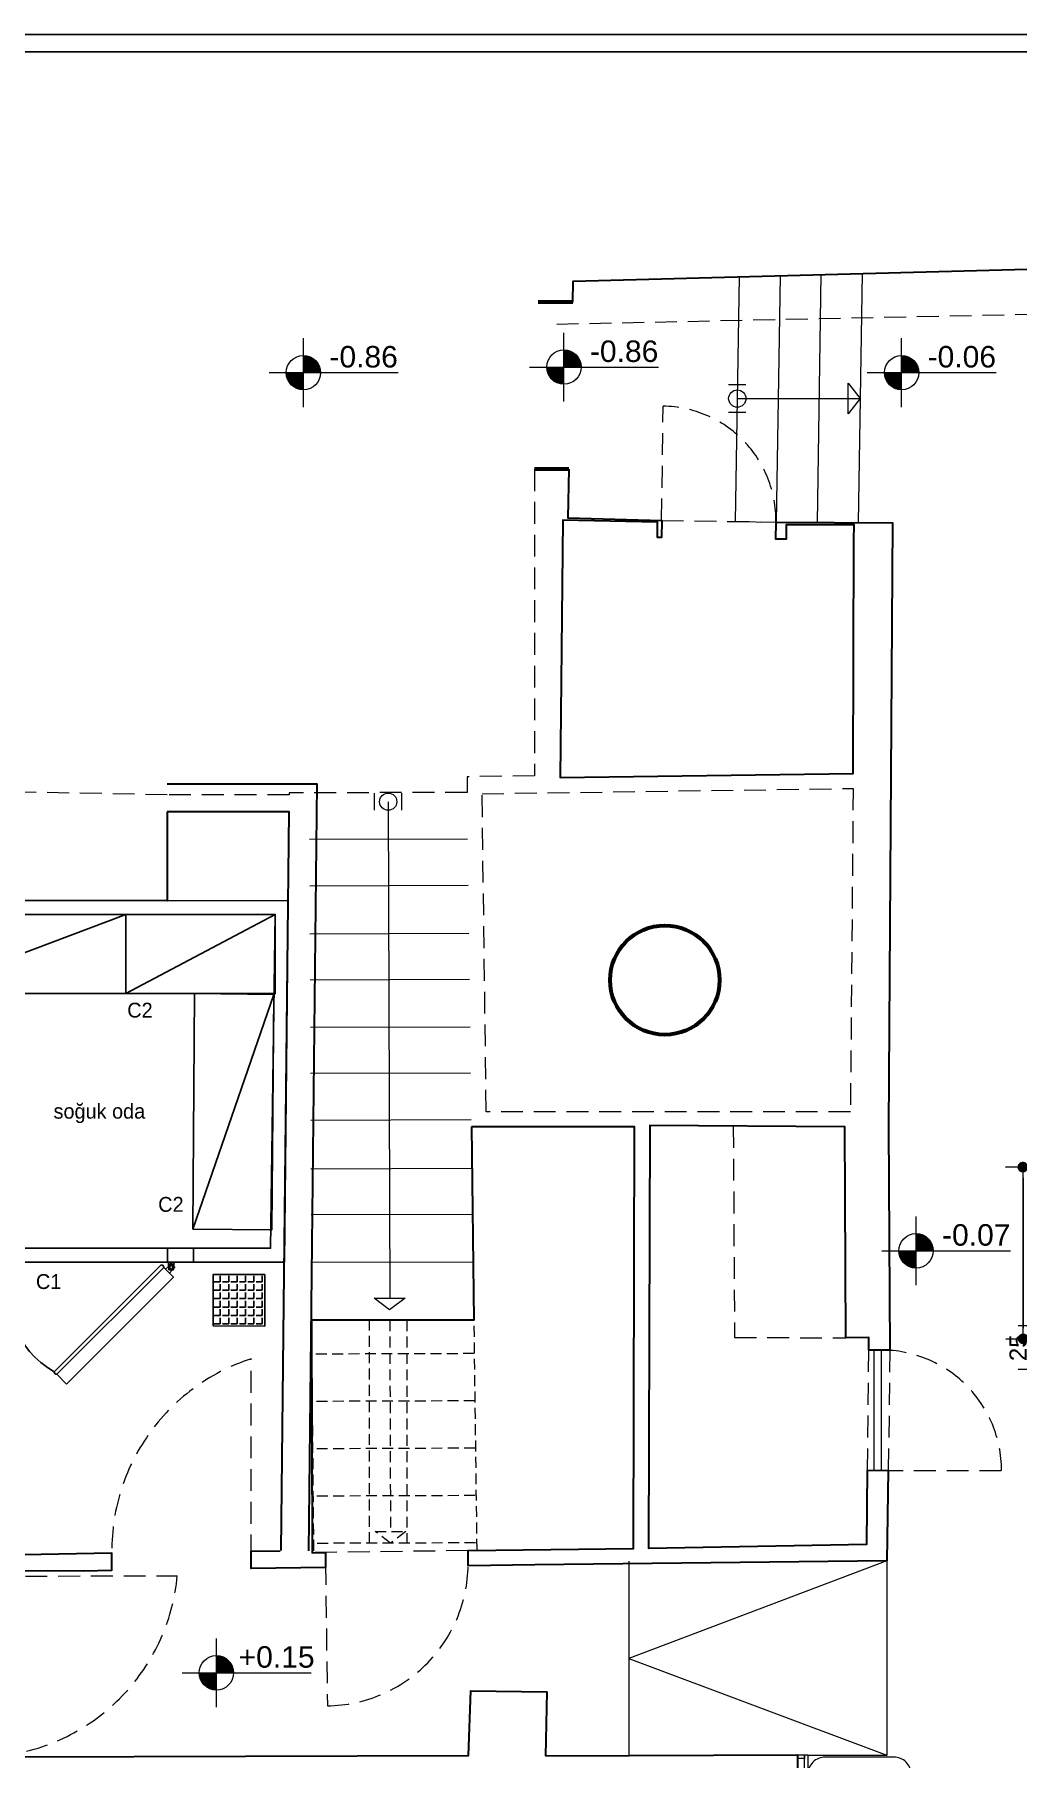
# Model space of a CAD drawing. Header units: centimetres. Extents: x 5488 to 20269, y -31398 to -19684.
# Drawn here: x 6551 to 7123, y -22928 to -21925 of the extents above; entities that cross this region are included whole.
import ezdxf
from ezdxf.enums import TextEntityAlignment as Align

# ---------------------------------------------------------------- set-up
doc = ezdxf.new("R2010")
doc.units = ezdxf.units.CM
doc.header["$PDMODE"] = 1
doc.linetypes.add('( Hidden )', pattern=[0.375, 0.25, -0.125])
doc.linetypes.add('HIDDEN', pattern=[9.525, 6.35, -3.175])
for name, color, linetype in [('001 Duvar', 7, 'Continuous'), ('S2000-003 Kapı', 3, 'Continuous'), ('S2000-034 Soğuk Oda', 1, 'Continuous')]:
    doc.layers.add(name, color=color, linetype=linetype)
doc.layers.add('CRC_KONTROL', color=10, linetype='Continuous', lineweight=60, plot=False)
for name, color, linetype, lineweight in [('CRC_plan_kot', 4, 'Continuous', 20), ('CRC_plan_kot_isim', 3, 'Continuous', 20), ('xxx_Auto_DIMENSION_INTERIOR', 33, 'Continuous', 0), ('xxx_Auto_Duvar_Duvar Gorunus 02', 251, 'Continuous', 9), ('xxx_Auto_Duvar_Duvar Plan Kesit', 7, 'Continuous', 30), ('xxx_Auto_Kaplama_Ahşap', 34, 'Continuous', 0), ('xxx_Auto_Kaplama_Doğal Taş', 43, 'Continuous', 13), ('xxx_Auto_Merdiven_Merdiven', 163, 'Continuous', 15), ('xxx_Auto_Tasiyici_Betonarme', 1, 'Continuous', 30), ('xxx_Auto_Tefris_Silik', 252, 'Continuous', 13), ('xxx_Auto_Tefris_Tefris', 32, 'Continuous', 15), ('xxx_Auto_Yardimci_Yazi', 7, 'Continuous', 9)]:
    doc.layers.add(name, color=color, linetype=linetype, lineweight=lineweight)
doc.styles.add('a_Arial-50', font='arial.ttf', dxfattribs={"height": 0.125})
doc.styles.add('AUTOBAN', font='')
doc.styles.add('TAKSİM', font='GOTHIC.TTF', dxfattribs={"height": 20})
doc.styles.get('AUTOBAN').set_extended_font_data('Helvetica Normal Tr')
doc.dimstyles.new('AUTO_DIM_1-50', dxfattribs={"dimtxt": 10, "dimasz": 6.25, "dimexe": 10, "dimexo": 10, "dimgap": 5, "dimtad": 1, "dimdec": 0, "dimzin": 0, "dimdsep": 46, "dimtxsty": 'AUTOBAN', "dimblk": 'DOT', "dimcen": 5, "dimclrd": 256, "dimclre": 256, "dimclrt": 256, "dimadec": 0, "dimazin": 0, "dimtfac": 1, "dimtdec": 0, "dimtix": 1, "dimtofl": 0, "dimtmove": 1, "dimatfit": 3, "dimfxl": 15, "dimfxlon": 1, "dimtolj": 1, "dimtzin": 0, "dimlwd": -1, "dimlwe": -1, "dimarcsym": 0})

# ---------------------------------------------------------------- blocks, each defined once
blk = doc.blocks.new('level_50')
for points in [[(10, 0, 0.414214), (0, 10), (0, 0)], [(0, 0), (-10, 0, 0.414214), (0, -10)]]:
    blk.add_hatch(color=256).paths.add_polyline_path(points)
for p, q in [((0, 0), (0, 20)), ((-20, 0), (0, 0)), ((0, -20), (0, 0)), ((0, 0), (55, 0))]:
    blk.add_line(p, q)
blk.add_circle((0, 0), 10)
blk = doc.blocks.new('level')
blk.add_blockref('level_50', (0, 0))
at = {"layer": 'xxx_Auto_Yardimci_Yazi', "style": 'a_Arial-50'}
blk.add_attdef('LEVEL', text='', height=12.5, dxfattribs=at).set_placement((35, 3), align=Align.CENTER)
blk = doc.blocks.new('PLAN KOT')
at = {"layer": 'CRC_plan_kot'}
ref = blk.add_blockref('level', (-2016.4, 2543.7), dxfattribs=at)
ref.add_attrib('LEVEL', '-0.86', dxfattribs={"layer": 'CRC_plan_kot_isim', "height": 12.5, "style": 'a_Arial-50'}).set_placement((-1981.4, 2546.7), align=Align.CENTER)
ref = blk.add_blockref('level', (-1864.9, 2546.9), dxfattribs=at)
ref.add_attrib('LEVEL', '-0.86', dxfattribs={"layer": 'CRC_plan_kot_isim', "height": 12.5, "style": 'a_Arial-50'}).set_placement((-1829.9, 2549.9), align=Align.CENTER)
ref = blk.add_blockref('level', (-1668.5, 2543.7), dxfattribs=at)
ref.add_attrib('LEVEL', '-0.06', dxfattribs={"layer": 'CRC_plan_kot_isim', "height": 12.5, "style": 'a_Arial-50'}).set_placement((-1633.5, 2546.7), align=Align.CENTER)
ref = blk.add_blockref('level', (-1660.1, 2032.8), dxfattribs=at)
ref.add_attrib('LEVEL', '-0.07', dxfattribs={"layer": 'CRC_plan_kot_isim', "height": 12.5, "style": 'a_Arial-50'}).set_placement((-1625.1, 2035.8), align=Align.CENTER)
ref = blk.add_blockref('level', (-2067, 1787.3), dxfattribs=at)
ref.add_attrib('LEVEL', '+0.15', dxfattribs={"layer": 'CRC_plan_kot_isim', "height": 12.5, "style": 'a_Arial-50'}).set_placement((-2032, 1790.3), align=Align.CENTER)
blk = doc.blocks.new('_DOT')
at = {"color": 0, "linetype": 'ByBlock', "lineweight": 0}
blk.add_line((-0.5, 0), (-1, 0), dxfattribs=at)
at = {"linetype": 'ByBlock', "lineweight": 0, "const_width": 0.5}
blk.add_lwpolyline([(-0.25, 0, 1), (0.25, 0, 1)], format="xyb", close=True, dxfattribs=at)
blk = doc.blocks.new('*D49')
at = {"layer": 'Defpoints', "color": 0, "linetype": '( Hidden )', "ltscale": 30, "transparency": 16777216}
for p in [(7133.6, -22676.8), (7141.4, -22676.8), (7141.4, -22702.2)]:
    blk.add_point(p, dxfattribs=at)
at = {"layer": 'xxx_Auto_Duvar_Duvar Gorunus 02', "ltscale": 30, "transparency": 16777216}
for p, q in [((7133.6, -22670.6), (7133.6, -22664.3)), ((7133.6, -22676.8), (7123.6, -22676.8)), ((7133.6, -22702.2), (7123.6, -22702.2)), ((7133.6, -22708.4), (7133.6, -22714.7))]:
    blk.add_line(p, q, dxfattribs=at)
at = {"layer": 'xxx_Auto_Duvar_Duvar Gorunus 02', "linetype": '( Hidden )', "ltscale": 30, "transparency": 16777216, "xscale": 6.25, "yscale": 6.25, "zscale": 6.25}
for p, rotation in [((7133.6, -22676.8), 270), ((7133.6, -22702.2), 90)]:
    blk.add_blockref('_DOT', p, dxfattribs=dict(at, rotation=rotation))
at = {"layer": 'xxx_Auto_Duvar_Duvar Gorunus 02', "linetype": '( Hidden )', "ltscale": 30, "transparency": 16777216, "insert": (7123.6, -22689.5), "char_height": 10, "attachment_point": 5, "rotation": 90, "style": 'AUTOBAN'}
blk.add_mtext('\\A1;25', dxfattribs=at)
blk = doc.blocks.new('k5')
at = {"layer": 'xxx_Auto_Tasiyici_Betonarme'}
blk.add_lwpolyline([(0, 0.516), (0, 0), (-1.151, 0.001), (-1.154, 0.537)], dxfattribs=at)
blk = doc.blocks.new('*D181')
at = {"transparency": 16777216}
for p, q in [((7133.5, -22584.3), (7116.3, -22584.4)), ((7126.5, -22678.1), (7126.4, -22590.6)), ((7133.6, -22684.3), (7116.5, -22684.4))]:
    blk.add_line(p, q, dxfattribs=at)
at = {"layer": 'Defpoints', "color": 0, "transparency": 16777216}
for p in [(7126.3, -22584.4), (7143.5, -22584.3), (7143.6, -22684.3)]:
    blk.add_point(p, dxfattribs=at)
at = {"transparency": 16777216, "xscale": 6.25, "yscale": 6.25, "zscale": 6.25}
for p, rotation in [((7126.3, -22584.4), 90.08361302308158), ((7126.5, -22684.3), 270.0836130230816)]:
    blk.add_blockref('_DOT', p, dxfattribs=dict(at, rotation=rotation))
at = {"transparency": 16777216, "insert": (7136.4, -22634.3), "char_height": 10, "attachment_point": 5, "rotation": 270.0836, "style": 'AUTOBAN'}
blk.add_mtext('\\A1;100', dxfattribs=at)
blk = doc.blocks.new('A$C022B2E79')
at = {"layer": 'S2000-003 Kapı', "linetype": 'ByBlock'}
for points in [[(2.9, 69.6, 0.617768), (3.4, 69.9), (3.5, 71), (0.3, 71), (0.4, 69.9, 0.617768), (0.9, 69.6, -0.364026)], [(1.8, 69.8, -0.39805), (1.9, 69.8), (5.2, 66.8), (3, 64.6), (0, 67.8, -0.39805), (0, 68)], [(0.6, 66.6), (0.4, 69.9, 0.617768), (0.9, 69.6, -0.364026), (2.9, 69.6, 0.617768), (3.4, 69.9), (3.3, 66.6, -0.39805), (3.2, 66.5), (0.7, 66.5, -0.39805)], [(68.5, 5.7, 0.491935), (69.9, 7.1), (7.7, 69.3, 0.499706), (6.3, 67.9)]]:
    blk.add_lwpolyline(points, format="xyb", close=True, dxfattribs=at)
blk.add_lwpolyline([(62.9, 0), (68.5, 5.7), (6.3, 67.9), (0.6, 62.2), (62.9, 0)], dxfattribs=at)
blk.add_circle((1.9, 67.9), 1, dxfattribs=at)
blk.add_circle((1.9, 67.9), 1, dxfattribs=at)
blk.add_arc((43.5, 53.5), 53.4, 299.6259, 19.0898, dxfattribs=at)

msp = doc.modelspace()

# ---------------------------------------------------------------- hatches: boundary and pattern name
h = msp.add_hatch()
h.set_pattern_fill('ANGLE', color=256, scale=0.7, angle=90)
h.set_pattern_definition([(90, (-11817.897, -7.8403), (-4.8895, -3e-13), [3.556, -1.3335]), (180, (-11817.897, -7.8403), (3e-13, -4.8895), [3.556, -1.3335])])
h.paths.add_polyline_path([(6655.4, -22676.8), (6685.4, -22676.9), (6685.4, -22646.9), (6655.4, -22646.8)])

# ---------------------------------------------------------------- linework, layer by layer
for p, q in [((6482.5, -22483.4), (6604.5, -22437.4)), ((6604.5, -22483.4), (6691.5, -22437.4)), ((6643.5, -22620.4), (6690.6, -22483.9))]:
    msp.add_line(p, q)
for points in [[(5795.9, -24865.5), (9910.9, -24865.5), (9910.9, -21925.5), (5795.9, -21925.5)], [(5805.9, -24855.5), (9900.9, -24855.5), (9900.9, -21935.5), (5805.9, -21935.5)], [(6482.5, -22483.4), (6604.5, -22483.4), (6604.5, -22437.4), (6482.5, -22437.4)], [(6604.5, -22483.4), (6691.5, -22483.4), (6691.5, -22437.4), (6604.5, -22437.4)], [(6643.5, -22620.4), (6689.5, -22620.9), (6690.6, -22483.9), (6644.6, -22483.4)], [(6685.4, -22646.9), (6655.4, -22646.8), (6655.4, -22676.8), (6685.4, -22676.9)]]:
    msp.add_lwpolyline(points, close=True)
at = {"layer": 'CRC_KONTROL'}
for points in [[(6864.5, -22081.2), (6844.5, -22081.2)], [(6862.3, -22178.4), (6842.3, -22178.4)]]:
    msp.add_lwpolyline(points, dxfattribs=at)
msp.add_circle((6918.1, -22475.6), 31.8, dxfattribs=at)
msp.add_circle((6918.1, -22475.6), 31.8, dxfattribs=at)
at = {"layer": 'S2000-034 Soğuk Oda'}
for points in [[(6288.3, -22430.4), (6375.4, -22430.4), (6375.8, -22374.2), (6478.3, -22375.7), (6478.6, -22429.2), (6699, -22429.4), (6696.8, -22639.6), (6470.3, -22639.6), (6470.3, -22639.6), (6286.2, -22639.6)], [(6478.3, -22631.6), (6478.3, -22437.2), (6691.5, -22437.4), (6691.5, -22437.4), (6691.5, -22437.4), (6688.8, -22631.6)], [(6628.9, -22631.6), (6643.9, -22631.6), (6643.9, -22639.6), (6628.9, -22639.6)]]:
    msp.add_lwpolyline(points, close=True, dxfattribs=at)
at = {"layer": 'xxx_Auto_Duvar_Duvar Plan Kesit'}
for points in [[(6864.5, -22081.2), (6864.7, -22068.9), (7150.7, -22061.5), (7150.3, -22091.1), (7163.3, -22091.4), (7163.8, -22062), (7367.5, -22057.9), (7366, -22139), (7378.1, -22139.2), (7379.6, -22058.3), (8343.1, -22038.3), (8341.1, -22923.9), (8420.4, -22923.9), (8419.9, -22701.1), (8430.6, -22701), (8430.6, -22673.7), (8418.9, -22673.8), (8419.2, -22633.6), (8400.3, -22633.9), (8406, -22334.5)], [(6862.3, -22178.4), (6861.7, -22206.7), (6916.3, -22208.2), (6916.1, -22218.1), (6913.9, -22218.1), (6913.9, -22209.2), (6858.8, -22208), (6857.2, -22357.8), (7027.7, -22355.4), (7028, -22219.6), (7028, -22219.6), (7028.1, -22210.7), (6988.7, -22210.7), (6988.7, -22219.1), (6982.7, -22219), (6982.9, -22209.2), (7050.4, -22209.6), (7048.1, -22561.2), (7049, -22690.9), (7036.7, -22690.9), (7036.8, -22683.5), (7023.4, -22683.7), (7022.7, -22561), (6909.3, -22560.1), (6908.6, -22806.1), (7035.6, -22803.8), (7036, -22760.7), (7047.9, -22760.9), (7047.1, -22813.5), (6842.4, -22815.8), (6803.7, -22816.3), (6803.6, -22807.5), (6899.8, -22806.3), (6900.5, -22561), (6805.7, -22561)], [(6711, -22807.7), (6715.9, -22361.7), (6628.7, -22361.7)], [(6694.9, -22807.5), (6699.6, -22377.8), (6628.7, -22377.8)], [(6805.7, -22561), (6807, -22673.5)], [(6807, -22673.5), (6712.5, -22673.5), (6712.9, -22808.7), (6720.7, -22808.6), (6720.7, -22817.3), (6677.5, -22817.9), (6677.5, -22807.9), (6694.3, -22807.6)], [(6848.6, -22926.9), (6995.3, -22926.4), (6995.3, -22937.4), (6848.4, -22937.8), (6803.4, -22938), (6535, -22940.3), (6535.1, -22928.7), (6535, -22926.9), (6535, -22923), (6544.3, -22922.9), (6544.4, -22927.4), (6803.9, -22926.7), (6803.9, -22926.7)]]:
    msp.add_lwpolyline(points, dxfattribs=at)
msp.add_lwpolyline([(6543.8, -22787.5), (6534.6, -22787.5), (6535, -22823), (6544.3, -22823), (6544.3, -22819.1), (6580, -22819.2), (6596.5, -22818.9), (6596.5, -22808.9), (6545.1, -22809.9)], close=True, dxfattribs=at)
at = {"layer": 'xxx_Auto_Kaplama_Ahşap'}
msp.add_lwpolyline([(7011.3, -23047.6), (7051.3, -23047.6, 0.414214), (7061.3, -23037.6), (7061.3, -22937.6, 0.414214), (7051.3, -22927.6), (7011.3, -22927.6, 0.414214), (7001.3, -22937.6), (7001.3, -23037.6, 0.414214)], format="xyb", close=True, dxfattribs=at)
at = {"layer": 'xxx_Auto_Kaplama_Doğal Taş'}
for points in [[(6995.3, -22928.4), (6995.3, -22926.4), (6999.3, -22926.4), (6999.3, -22928.4)], [(7001.3, -23047.6), (6999.3, -23047.6), (6999.3, -22926.4), (7001.3, -22926.4)]]:
    msp.add_lwpolyline(points, close=True, dxfattribs=at)
at = {"layer": 'xxx_Auto_Merdiven_Merdiven'}
for points in [[(7008.9, -22065.2), (7006.7, -22209.4)], [(7032.8, -22064.5), (7030.5, -22209.5)], [(6961.3, -22066.4), (6959, -22208.8), (6982.9, -22209.1)], [(6985.1, -22065.8), (6982.9, -22209.2)], [(6965.2, -22129.3), (6955.2, -22129.3)], [(6965.2, -22145.3), (6955.2, -22145.3)], [(6960.2, -22137.3), (7031.6, -22137.2)], [(6749.3, -22376.8), (6749.3, -22366.8)], [(6757.1, -22371.8), (6758.1, -22660.6)], [(6765.2, -22376.8), (6765.2, -22366.8)], [(6803.3, -22393.6), (6711.5, -22393.9)], [(6803.7, -22420.6), (6711.6, -22420.9)], [(6804.1, -22448.5), (6711.7, -22448.8)], [(6804.4, -22475.3), (6711.8, -22475.7)], [(6804.8, -22502.9), (6711.9, -22503.2)], [(6805.1, -22529.7), (6712, -22530)], [(6805.5, -22556.8), (6712.1, -22557.2)], [(6805.8, -22585.2), (6712.2, -22585.5)], [(6806.2, -22611.9), (6712.3, -22612.2)], [(6806.5, -22639.6), (6712.3, -22639.9)], [(6758.1, -22667.4), (6758.1, -22667.5)], [(6897.1, -22813.7), (6897.2, -22926.8)], [(7047.1, -22813.5), (6897.2, -22870.2), (7047.2, -22926.5)], [(7047.1, -22813.5), (7047.2, -22926.6)], [(7047.2, -22926.6), (7001.7, -22926.6)]]:
    msp.add_lwpolyline(points, dxfattribs=at)
for points in [[(7031.6, -22137.2), (7024.8, -22146.2), (7024.8, -22128.3)], [(6758, -22667.4), (6749.1, -22660.6), (6767, -22660.6)]]:
    msp.add_lwpolyline(points, close=True, dxfattribs=at)
at = {"layer": 'xxx_Auto_Merdiven_Merdiven', "linetype": 'HIDDEN'}
for points in [[(6746.3, -22803.2), (6746.3, -22673.5)], [(6758.1, -22673.5), (6758.5, -22796.3)], [(6768, -22673.5), (6768, -22803.1)], [(6806.9, -22667.3), (6808.7, -22807.5)], [(6712.5, -22677.5), (6713.8, -22808.2)], [(6807.2, -22692.9), (6712.5, -22693.2)], [(6807.6, -22720.4), (6712.6, -22720.7)], [(6807.7, -22747.9), (6712.7, -22748.3)], [(6807.8, -22775.5), (6712.8, -22775.8)], [(6807.9, -22803), (6712.9, -22803.3)]]:
    msp.add_lwpolyline(points, dxfattribs=at)
msp.add_lwpolyline([(6758.6, -22803.2), (6749.6, -22796.3), (6767.5, -22796.3)], close=True, dxfattribs=at)
at = {"layer": 'xxx_Auto_Merdiven_Merdiven'}
for centre in [(6960.2, -22137.3), (6757.2, -22371.8)]:
    msp.add_circle(centre, 5, dxfattribs=at)
at = {"layer": 'xxx_Auto_Tasiyici_Betonarme'}
msp.add_lwpolyline([(6803.9, -22926.7), (6805.3, -22889), (6849.4, -22889.6), (6848.6, -22926.9)], dxfattribs=at)
at = {"layer": 'xxx_Auto_Tefris_Silik', "linetype": 'HIDDEN', "ltscale": 2}
for points in [[(8776.4, -24402), (8756.7, -22062.7), (8353.5, -22063.1), (6851.9, -22094.2)], [(6842.3, -22178.4), (6842.3, -22356.8), (6803.1, -22357.3), (6803.1, -22366.4), (6699.6, -22366.7), (6699.6, -22367.8), (6628.7, -22367.8), (6513.4, -22365.7), (6375.9, -22364.2), (6288.9, -22366.8), (6097.7, -22365.4), (6094.7, -22755.7), (6101.9, -22755.7)], [(6916.3, -22208.2), (6982.9, -22209.1)], [(7026, -22552.2), (6814.2, -22552.2), (6811.8, -22367.2), (7027.6, -22364.1), (7026, -22552.2)], [(6957.9, -22560.5), (6958.6, -22683.5), (7023.4, -22683.7)], [(7036, -22760.7), (7036.7, -22690.9)], [(7036, -22760.7), (7036.7, -22690.9)], [(7049, -22690.9), (7048, -22760.9)], [(7049, -22690.9), (7048, -22760.9)], [(6803.6, -22807.5), (6713.8, -22808.6)]]:
    msp.add_lwpolyline(points, dxfattribs=at)
for points in [[(6916.2, -22208.2), (6917.1, -22141.7, -0.414214), (6982.7, -22209.1)], [(6677.5, -22810.9), (6677.5, -22695.9, 0.333158), (6596.5, -22810.9)], [(7043.9, -22760.8), (7113.9, -22760.8, 0.414214), (7043.9, -22690.8)], [(6720.7, -22814.8), (6721.8, -22897.8, 0.414214), (6803.7, -22813.8)], [(6546.2, -22822.3), (6634.5, -22822.2, -0.318624), (6546.9, -22924.2)]]:
    msp.add_lwpolyline(points, format="xyb", dxfattribs=at)
at = {"layer": 'xxx_Auto_Tefris_Tefris'}
msp.add_lwpolyline([(7043.9, -22760.8), (7039.9, -22760.8), (7039.9, -22690.8), (7043.9, -22690.8)], close=True, dxfattribs=at)

# ---------------------------------------------------------------- block references
at = {"layer": '001 Duvar', "xscale": -1}
msp.add_blockref('A$C022B2E79', (6632.9, -22710.6), dxfattribs=at)
at = {"layer": 'xxx_Auto_DIMENSION_INTERIOR'}
msp.add_blockref('PLAN KOT', (8724.3, -24665.9), dxfattribs=at)
at = {"layer": 'xxx_Auto_Duvar_Duvar Plan Kesit', "xscale": 100, "yscale": 100, "zscale": 100}
msp.add_blockref('k5', (6628.7, -22429.4), dxfattribs=at)

# ---------------------------------------------------------------- texts
at = {"style": 'TAKSİM'}
for s, p in [('C2', (6612.8, -22497.4)), ('soğuk oda', (6589.2, -22556.2)), ('C2', (6630.8, -22610.4)), ('C1', (6559.7, -22655.3))]:
    msp.add_text(s, height=8.64, dxfattribs=at).set_placement(p, align=Align.CENTER)

# ---------------------------------------------------------------- dimensions: what is measured, and where the dimension line sits
dim = msp.add_aligned_dim(p1=(7143.6, -22684.3), p2=(7143.5, -22584.3), distance=17.1, dimstyle='AUTO_DIM_1-50')
dim.commit()
dim.dimension.update_dxf_attribs({"geometry": '*D181', "text_midpoint": (7136.4, -22634.3)})
at = {"layer": 'xxx_Auto_Duvar_Duvar Gorunus 02', "color": 6, "linetype": '( Hidden )', "ltscale": 30}
dim = msp.add_aligned_dim(p1=(7141.4, -22702.2), p2=(7141.4, -22676.8), distance=7.8, dimstyle='AUTO_DIM_1-50', dxfattribs=at)
dim.commit()
dim.dimension.update_dxf_attribs({"geometry": '*D49', "text_midpoint": (7123.6, -22689.5)})

doc.saveas('drawing.dxf')
